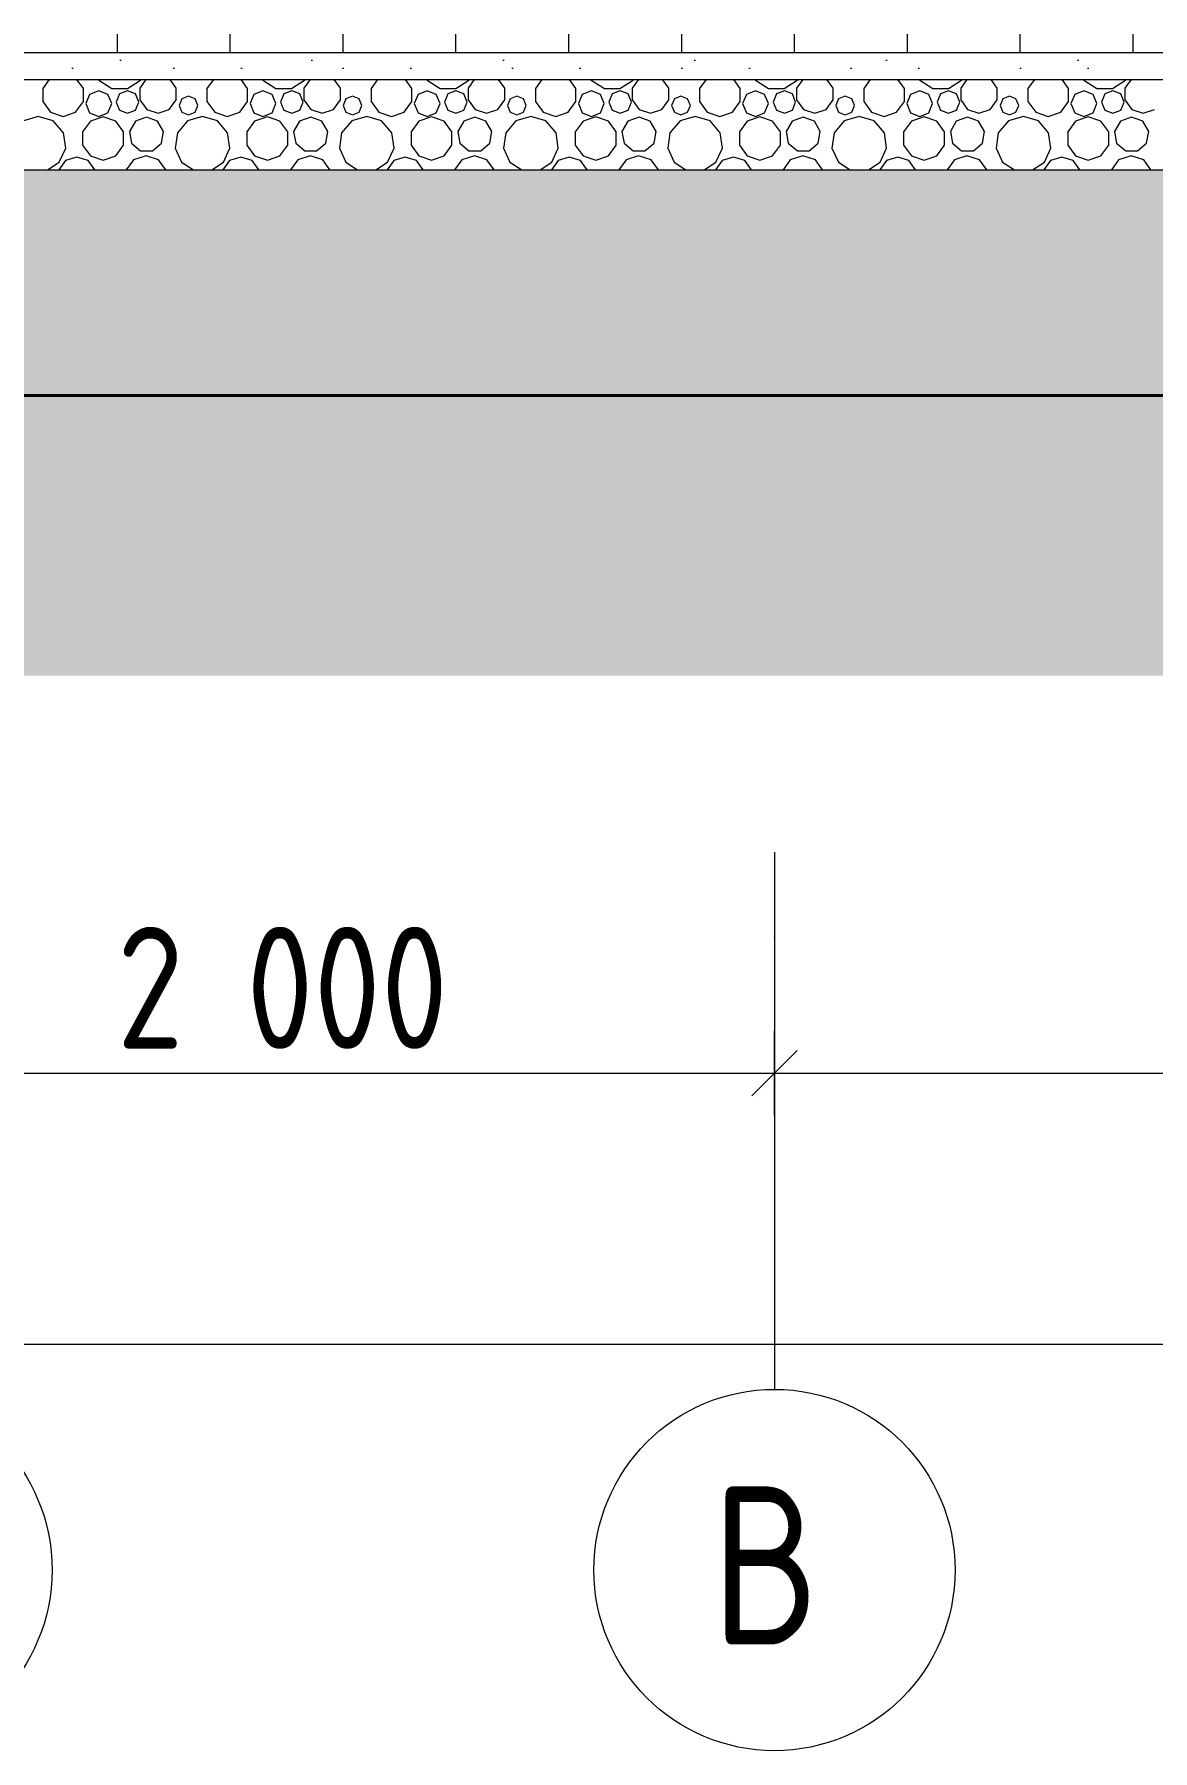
# Model space of a CAD drawing. Header units: millimetres. Extents: x 38742 to 132043, y -3942 to 12834.
# Drawn here: x 63816 to 66293, y -3800 to 0 of the extents above; entities that cross this region are included whole.
import ezdxf
from ezdxf.enums import TextEntityAlignment as Align

# ---------------------------------------------------------------- set-up
doc = ezdxf.new("R2010")
doc.units = ezdxf.units.MM
doc.header["$MEASUREMENT"] = 0
doc.linetypes.add('Штрихштриховая', pattern=[10936.110735, 5291.666508, -2116.666555, 1411.111116, -2116.666555])
for name, color, linetype in [('оси', 7, 'Continuous'), ('перекрытие', 7, 'Continuous'), ('размеры внутр', 7, 'Continuous')]:
    doc.layers.add(name, color=color, linetype=linetype)
for name, color, linetype, lineweight in [('оси_Ном._пера__96', 7, 'Continuous', 13), ('оси_Ном._пера__97', 7, 'Continuous', 20), ('перекрытие_Ном._пера__94', 252, 'Continuous', 13), ('перекрытие_Ном._пера__97', 7, 'Continuous', 20), ('перекрытие_Ном._пера__99', 7, 'Continuous', 40), ('подп стены Инжзащита_Ном._пера__97', 7, 'Continuous', 20), ('размеры внутр_Ном._пера__51', 98, 'Continuous', 50), ('размеры внутр_Ном._пера__96', 7, 'Continuous', 13)]:
    doc.layers.add(name, color=color, linetype=linetype, lineweight=lineweight)
doc.styles.add('СГЕНЕРИР_СТИЛЬ_1', font='gost_2_304-81_type.ttf')
doc.dimstyles.new('СГЕНЕРИР_СТИЛЬ__1', dxfattribs={"dimtxt": 270.000005, "dimasz": 95, "dimexe": 0.18, "dimexo": 0, "dimgap": 0.09, "dimtad": 1, "dimtih": 1, "dimtoh": 1, "dimdec": 0, "dimzin": 0, "dimdsep": 46, "dimtxsty": 'СГЕНЕРИР_СТИЛЬ_1', "dimblk": 'ARROWHEAD_6', "dimblk1": 'ARROWHEAD_6', "dimblk2": 'ARROWHEAD_6', "dimcen": 0.09, "dimclrd": 7, "dimclre": 7, "dimclrt": 98, "dimadec": 0, "dimazin": 0, "dimtfac": 1, "dimtdec": 4, "dimtmove": 0, "dimatfit": 3, "dimfxl": 1, "dimtolj": 1, "dimtzin": 0, "dimarcsym": 0})

# ---------------------------------------------------------------- blocks, each defined once
blk = doc.blocks.new('*X17')
at = {"layer": 'перекрытие_Ном._пера__94', "linetype": 'Continuous'}
for p, q in [((63849.2, -100), (63834.9, -119.7)), ((63924.8, -119.7), (63910.5, -100)), ((63958.1, -100), (63958.7, -101.3)), ((63958.7, -101.3), (63987.7, -119.9)), ((64022.2, -119.9), (64051.2, -101.3)), ((64063.4, -100), (64049.6, -119)), ((64051.2, -101.3), (64051.8, -100)), ((64130.6, -119), (64116.8, -100)), ((64212.9, -100), (64198.6, -119.7)), ((64288.6, -119.7), (64274.3, -100)), ((64321.8, -100), (64322.4, -101.3)), ((64322.4, -101.3), (64351.4, -119.9)), ((64385.9, -119.9), (64414.9, -101.3)), ((64427.1, -100), (64413.3, -119)), ((64414.9, -101.3), (64415.5, -100)), ((64494.3, -119), (64480.5, -100)), ((64576.6, -100), (64562.3, -119.7)), ((64652.3, -119.7), (64638, -100)), ((64685.5, -100), (64686.1, -101.3)), ((64686.1, -101.3), (64715.1, -119.9)), ((64749.6, -119.9), (64778.7, -101.3)), ((64790.8, -100), (64777, -119)), ((64778.7, -101.3), (64779.2, -100)), ((64858, -119), (64844.2, -100)), ((64940.3, -100), (64926, -119.7)), ((65016, -119.7), (65001.7, -100)), ((65049.2, -100), (65049.8, -101.3)), ((65049.8, -101.3), (65078.9, -119.9)), ((65113.3, -119.9), (65142.4, -101.3)), ((65154.5, -100), (65140.7, -119)), ((65142.4, -101.3), (65143, -100)), ((65221.7, -119), (65207.9, -100)), ((65304, -100), (65289.7, -119.7)), ((65379.7, -119.7), (65365.4, -100)), ((65413, -100), (65413.5, -101.3)), ((65413.5, -101.3), (65442.6, -119.9)), ((65477.1, -119.9), (65506.1, -101.3)), ((65518.2, -100), (65504.4, -119)), ((65506.1, -101.3), (65506.7, -100)), ((65585.4, -119), (65571.6, -100)), ((65667.7, -100), (65653.4, -119.7)), ((65743.4, -119.7), (65729.1, -100)), ((65776.7, -100), (65777.3, -101.3)), ((65777.3, -101.3), (65806.3, -119.9)), ((65840.8, -119.9), (65869.8, -101.3)), ((65881.9, -100), (65868.2, -119)), ((65869.8, -101.3), (65870.4, -100)), ((65949.1, -119), (65935.3, -100)), ((66031.4, -100), (66017.1, -119.7)), ((66107.1, -119.7), (66092.8, -100)), ((66140.4, -100), (66141, -101.3)), ((66141, -101.3), (66170, -119.9)), ((66204.5, -119.9), (66233.5, -101.3)), ((66245.6, -100), (66231.9, -119)), ((66233.5, -101.3), (66234.1, -100)), ((63834.9, -119.7), (63834.9, -148.9)), ((63834.9, -148.9), (63852, -172.6)), ((63907.7, -172.6), (63924.8, -148.9)), ((63924.8, -148.9), (63924.8, -119.7)), ((63938.7, -133.2), (63930.3, -153.4)), ((63958.9, -124.8), (63938.7, -133.2)), ((63979.1, -133.2), (63958.9, -124.8)), ((63987.5, -153.4), (63979.1, -133.2)), ((63987.7, -119.9), (64022.2, -119.9)), ((64005, -132.1), (63997.6, -149.9)), ((63997.6, -149.9), (64005, -167.6)), ((64022.7, -124.8), (64005, -132.1)), ((64040.4, -132.1), (64022.7, -124.8)), ((64047.8, -149.9), (64040.4, -132.1)), ((64040.4, -167.6), (64047.8, -149.9)), ((64049.6, -119), (64049.6, -145.3)), ((64049.6, -145.3), (64065.1, -166.6)), ((64115.1, -166.6), (64130.6, -145.3)), ((64130.6, -145.3), (64130.6, -119)), ((64142.8, -142.9), (64136.8, -157.6)), ((64157.5, -136.9), (64142.8, -142.9)), ((64172.1, -142.9), (64157.5, -136.9)), ((64178.1, -157.6), (64172.1, -142.9)), ((64198.6, -119.7), (64198.6, -148.9)), ((64198.6, -148.9), (64215.8, -172.6)), ((64271.4, -172.6), (64288.6, -148.9)), ((64288.6, -148.9), (64288.6, -119.7)), ((64302.4, -133.2), (64294, -153.4)), ((64322.6, -124.8), (64302.4, -133.2)), ((64342.8, -133.2), (64322.6, -124.8)), ((64351.2, -153.4), (64342.8, -133.2)), ((64351.4, -119.9), (64385.9, -119.9)), ((64368.7, -132.1), (64361.3, -149.9)), ((64361.3, -149.9), (64368.7, -167.6)), ((64386.4, -124.8), (64368.7, -132.1)), ((64404.1, -132.1), (64386.4, -124.8)), ((64411.5, -149.9), (64404.1, -132.1)), ((64404.1, -167.6), (64411.5, -149.9)), ((64413.3, -119), (64413.3, -145.3)), ((64413.3, -145.3), (64428.8, -166.6)), ((64478.8, -166.6), (64494.3, -145.3)), ((64494.3, -145.3), (64494.3, -119)), ((64506.5, -142.9), (64500.5, -157.6)), ((64521.2, -136.9), (64506.5, -142.9)), ((64535.8, -142.9), (64521.2, -136.9)), ((64541.8, -157.6), (64535.8, -142.9)), ((64562.3, -119.7), (64562.3, -148.9)), ((64562.3, -148.9), (64579.5, -172.6)), ((64635.1, -172.6), (64652.3, -148.9)), ((64652.3, -148.9), (64652.3, -119.7)), ((64666.1, -133.2), (64657.7, -153.4)), ((64686.3, -124.8), (64666.1, -133.2)), ((64706.5, -133.2), (64686.3, -124.8)), ((64714.9, -153.4), (64706.5, -133.2)), ((64715.1, -119.9), (64749.6, -119.9)), ((64732.4, -132.1), (64725, -149.9)), ((64725, -149.9), (64732.4, -167.6)), ((64750.1, -124.8), (64732.4, -132.1)), ((64767.9, -132.1), (64750.1, -124.8)), ((64775.2, -149.9), (64767.9, -132.1)), ((64767.9, -167.6), (64775.2, -149.9)), ((64777, -119), (64777, -145.3)), ((64777, -145.3), (64792.5, -166.6)), ((64842.5, -166.6), (64858, -145.3)), ((64858, -145.3), (64858, -119)), ((64870.2, -142.9), (64864.2, -157.6)), ((64884.9, -136.9), (64870.2, -142.9)), ((64899.5, -142.9), (64884.9, -136.9)), ((64905.5, -157.6), (64899.5, -142.9)), ((64926, -119.7), (64926, -148.9)), ((64926, -148.9), (64943.2, -172.6)), ((64998.8, -172.6), (65016, -148.9)), ((65016, -148.9), (65016, -119.7)), ((65029.8, -133.2), (65021.4, -153.4)), ((65050, -124.8), (65029.8, -133.2)), ((65070.2, -133.2), (65050, -124.8)), ((65078.6, -153.4), (65070.2, -133.2)), ((65078.9, -119.9), (65113.3, -119.9)), ((65096.1, -132.1), (65088.8, -149.9)), ((65088.8, -149.9), (65096.1, -167.6)), ((65113.8, -124.8), (65096.1, -132.1)), ((65131.6, -132.1), (65113.8, -124.8)), ((65138.9, -149.9), (65131.6, -132.1)), ((65131.6, -167.6), (65138.9, -149.9)), ((65140.7, -119), (65140.7, -145.3)), ((65140.7, -145.3), (65156.2, -166.6)), ((65206.2, -166.6), (65221.7, -145.3)), ((65221.7, -145.3), (65221.7, -119)), ((65234, -142.9), (65227.9, -157.6)), ((65248.6, -136.9), (65234, -142.9)), ((65263.2, -142.9), (65248.6, -136.9)), ((65269.3, -157.6), (65263.2, -142.9)), ((65289.7, -119.7), (65289.7, -148.9)), ((65289.7, -148.9), (65306.9, -172.6)), ((65362.5, -172.6), (65379.7, -148.9)), ((65379.7, -148.9), (65379.7, -119.7)), ((65393.5, -133.2), (65385.1, -153.4)), ((65413.7, -124.8), (65393.5, -133.2)), ((65433.9, -133.2), (65413.7, -124.8)), ((65442.3, -153.4), (65433.9, -133.2)), ((65442.6, -119.9), (65477.1, -119.9)), ((65459.8, -132.1), (65452.5, -149.9)), ((65452.5, -149.9), (65459.8, -167.6)), ((65477.5, -124.8), (65459.8, -132.1)), ((65495.3, -132.1), (65477.5, -124.8)), ((65502.6, -149.9), (65495.3, -132.1)), ((65495.3, -167.6), (65502.6, -149.9)), ((65504.4, -119), (65504.4, -145.3)), ((65504.4, -145.3), (65519.9, -166.6)), ((65569.9, -166.6), (65585.4, -145.3)), ((65585.4, -145.3), (65585.4, -119)), ((65597.7, -142.9), (65591.6, -157.6)), ((65612.3, -136.9), (65597.7, -142.9)), ((65626.9, -142.9), (65612.3, -136.9)), ((65633, -157.6), (65626.9, -142.9)), ((65653.4, -119.7), (65653.4, -148.9)), ((65653.4, -148.9), (65670.6, -172.6)), ((65726.2, -172.6), (65743.4, -148.9)), ((65743.4, -148.9), (65743.4, -119.7)), ((65757.2, -133.2), (65748.8, -153.4)), ((65777.4, -124.8), (65757.2, -133.2)), ((65797.6, -133.2), (65777.4, -124.8)), ((65806, -153.4), (65797.6, -133.2)), ((65806.3, -119.9), (65840.8, -119.9)), ((65823.5, -132.1), (65816.2, -149.9)), ((65816.2, -149.9), (65823.5, -167.6)), ((65841.2, -124.8), (65823.5, -132.1)), ((65859, -132.1), (65841.2, -124.8)), ((65866.3, -149.9), (65859, -132.1)), ((65859, -167.6), (65866.3, -149.9)), ((65868.2, -119), (65868.2, -145.3)), ((65868.2, -145.3), (65883.6, -166.6)), ((65933.6, -166.6), (65949.1, -145.3)), ((65949.1, -145.3), (65949.1, -119)), ((65961.4, -142.9), (65955.3, -157.6)), ((65976, -136.9), (65961.4, -142.9)), ((65990.6, -142.9), (65976, -136.9)), ((65996.7, -157.6), (65990.6, -142.9)), ((66017.1, -119.7), (66017.1, -148.9)), ((66017.1, -148.9), (66034.3, -172.6)), ((66089.9, -172.6), (66107.1, -148.9)), ((66107.1, -148.9), (66107.1, -119.7)), ((66120.9, -133.2), (66112.5, -153.4)), ((66141.1, -124.8), (66120.9, -133.2)), ((66161.3, -133.2), (66141.1, -124.8)), ((66169.7, -153.4), (66161.3, -133.2)), ((66170, -119.9), (66204.5, -119.9)), ((66187.2, -132.1), (66179.9, -149.9)), ((66179.9, -149.9), (66187.2, -167.6)), ((66205, -124.8), (66187.2, -132.1)), ((66222.7, -132.1), (66205, -124.8)), ((66230, -149.9), (66222.7, -132.1)), ((66222.7, -167.6), (66230, -149.9)), ((66231.9, -119), (66231.9, -145.3)), ((66231.9, -145.3), (66247.3, -166.6)), ((63825, -182), (63791.9, -191.7)), ((63858.1, -191.7), (63825, -182)), ((63852, -172.6), (63879.9, -181.6)), ((63879.9, -181.6), (63907.7, -172.6)), ((63930.3, -153.4), (63938.7, -173.6)), ((63938.7, -173.6), (63958.9, -182)), ((63968.5, -183), (63940.5, -192.2)), ((63958.9, -182), (63979.1, -173.6)), ((63996.6, -192.2), (63968.5, -183)), ((63979.1, -173.6), (63987.5, -153.4)), ((64005, -167.6), (64022.7, -174.9)), ((64022.7, -174.9), (64040.4, -167.6)), ((64064.6, -183.6), (64039.9, -192.6)), ((64089.2, -192.6), (64064.6, -183.6)), ((64065.1, -166.6), (64090.1, -174.7)), ((64090.1, -174.7), (64115.1, -166.6)), ((64136.8, -157.6), (64142.8, -172.2)), ((64142.8, -172.2), (64157.5, -178.2)), ((64188.7, -182), (64155.6, -191.7)), ((64157.5, -178.2), (64172.1, -172.2)), ((64172.1, -172.2), (64178.1, -157.6)), ((64221.8, -191.7), (64188.7, -182)), ((64215.8, -172.6), (64243.6, -181.6)), ((64243.6, -181.6), (64271.4, -172.6)), ((64294, -153.4), (64302.4, -173.6)), ((64302.4, -173.6), (64322.6, -182)), ((64332.3, -183), (64304.2, -192.2)), ((64322.6, -182), (64342.8, -173.6)), ((64360.3, -192.2), (64332.3, -183)), ((64342.8, -173.6), (64351.2, -153.4)), ((64368.7, -167.6), (64386.4, -174.9)), ((64386.4, -174.9), (64404.1, -167.6)), ((64428.3, -183.6), (64403.6, -192.6)), ((64452.9, -192.6), (64428.3, -183.6)), ((64428.8, -166.6), (64453.8, -174.7)), ((64453.8, -174.7), (64478.8, -166.6)), ((64500.5, -157.6), (64506.5, -172.2)), ((64506.5, -172.2), (64521.2, -178.2)), ((64552.4, -182), (64519.3, -191.7)), ((64521.2, -178.2), (64535.8, -172.2)), ((64535.8, -172.2), (64541.8, -157.6)), ((64585.5, -191.7), (64552.4, -182)), ((64579.5, -172.6), (64607.3, -181.6)), ((64607.3, -181.6), (64635.1, -172.6)), ((64657.7, -153.4), (64666.1, -173.6)), ((64666.1, -173.6), (64686.3, -182)), ((64696, -183), (64667.9, -192.2)), ((64686.3, -182), (64706.5, -173.6)), ((64724, -192.2), (64696, -183)), ((64706.5, -173.6), (64714.9, -153.4)), ((64732.4, -167.6), (64750.1, -174.9)), ((64750.1, -174.9), (64767.9, -167.6)), ((64792, -183.6), (64767.3, -192.6)), ((64816.6, -192.6), (64792, -183.6)), ((64792.5, -166.6), (64817.5, -174.7)), ((64817.5, -174.7), (64842.5, -166.6)), ((64864.2, -157.6), (64870.2, -172.2)), ((64870.2, -172.2), (64884.9, -178.2)), ((64916.1, -182), (64883, -191.7)), ((64884.9, -178.2), (64899.5, -172.2)), ((64899.5, -172.2), (64905.5, -157.6)), ((64949.2, -191.7), (64916.1, -182)), ((64943.2, -172.6), (64971, -181.6)), ((64971, -181.6), (64998.8, -172.6)), ((65021.4, -153.4), (65029.8, -173.6)), ((65029.8, -173.6), (65050, -182)), ((65059.7, -183), (65031.6, -192.2)), ((65050, -182), (65070.2, -173.6)), ((65087.7, -192.2), (65059.7, -183)), ((65070.2, -173.6), (65078.6, -153.4)), ((65096.1, -167.6), (65113.8, -174.9)), ((65113.8, -174.9), (65131.6, -167.6)), ((65155.7, -183.6), (65131, -192.6)), ((65180.4, -192.6), (65155.7, -183.6)), ((65156.2, -166.6), (65181.2, -174.7)), ((65181.2, -174.7), (65206.2, -166.6)), ((65227.9, -157.6), (65234, -172.2)), ((65234, -172.2), (65248.6, -178.2)), ((65279.8, -182), (65246.7, -191.7)), ((65248.6, -178.2), (65263.2, -172.2)), ((65263.2, -172.2), (65269.3, -157.6)), ((65312.9, -191.7), (65279.8, -182)), ((65306.9, -172.6), (65334.7, -181.6)), ((65334.7, -181.6), (65362.5, -172.6)), ((65385.1, -153.4), (65393.5, -173.6)), ((65393.5, -173.6), (65413.7, -182)), ((65423.4, -183), (65395.3, -192.2)), ((65413.7, -182), (65433.9, -173.6)), ((65451.4, -192.2), (65423.4, -183)), ((65433.9, -173.6), (65442.3, -153.4)), ((65459.8, -167.6), (65477.5, -174.9)), ((65477.5, -174.9), (65495.3, -167.6)), ((65519.4, -183.6), (65494.8, -192.6)), ((65544.1, -192.6), (65519.4, -183.6)), ((65519.9, -166.6), (65544.9, -174.7)), ((65544.9, -174.7), (65569.9, -166.6)), ((65591.6, -157.6), (65597.7, -172.2)), ((65597.7, -172.2), (65612.3, -178.2)), ((65643.5, -182), (65610.4, -191.7)), ((65612.3, -178.2), (65626.9, -172.2)), ((65626.9, -172.2), (65633, -157.6)), ((65676.6, -191.7), (65643.5, -182)), ((65670.6, -172.6), (65698.4, -181.6)), ((65698.4, -181.6), (65726.2, -172.6)), ((65748.8, -153.4), (65757.2, -173.6)), ((65757.2, -173.6), (65777.4, -182)), ((65787.1, -183), (65759, -192.2)), ((65777.4, -182), (65797.6, -173.6)), ((65815.1, -192.2), (65787.1, -183)), ((65797.6, -173.6), (65806, -153.4)), ((65823.5, -167.6), (65841.2, -174.9)), ((65841.2, -174.9), (65859, -167.6)), ((65883.1, -183.6), (65858.5, -192.6)), ((65907.8, -192.6), (65883.1, -183.6)), ((65883.6, -166.6), (65908.6, -174.7)), ((65908.6, -174.7), (65933.6, -166.6)), ((65955.3, -157.6), (65961.4, -172.2)), ((65961.4, -172.2), (65976, -178.2)), ((66007.2, -182), (65974.1, -191.7)), ((65976, -178.2), (65990.6, -172.2)), ((65990.6, -172.2), (65996.7, -157.6)), ((66040.3, -191.7), (66007.2, -182)), ((66034.3, -172.6), (66062.1, -181.6)), ((66062.1, -181.6), (66089.9, -172.6)), ((66112.5, -153.4), (66120.9, -173.6)), ((66120.9, -173.6), (66141.1, -182)), ((66150.8, -183), (66122.7, -192.2)), ((66141.1, -182), (66161.3, -173.6)), ((66178.8, -192.2), (66150.8, -183)), ((66161.3, -173.6), (66169.7, -153.4)), ((66187.2, -167.6), (66205, -174.9)), ((66205, -174.9), (66222.7, -167.6)), ((66246.8, -183.6), (66222.2, -192.6)), ((66271.5, -192.6), (66246.8, -183.6)), ((66247.3, -166.6), (66272.3, -174.7)), ((66272.3, -174.7), (66297.3, -166.6)), ((63880.7, -217.8), (63858.1, -191.7)), ((63885.6, -251.9), (63880.7, -217.8)), ((63940.5, -192.2), (63923.2, -216)), ((63923.2, -216), (63923.2, -245.5)), ((64013.9, -216), (63996.6, -192.2)), ((64013.9, -245.5), (64013.9, -216)), ((64039.9, -192.6), (64026.8, -215.3)), ((64026.8, -215.3), (64031.4, -241.1)), ((64102.3, -215.3), (64089.2, -192.6)), ((64097.8, -241.1), (64102.3, -215.3)), ((64133, -217.8), (64128.1, -251.9)), ((64155.6, -191.7), (64133, -217.8)), ((64244.4, -217.8), (64221.8, -191.7)), ((64249.3, -251.9), (64244.4, -217.8)), ((64304.2, -192.2), (64286.9, -216)), ((64286.9, -216), (64286.9, -245.5)), ((64377.6, -216), (64360.3, -192.2)), ((64377.6, -245.5), (64377.6, -216)), ((64403.6, -192.6), (64390.5, -215.3)), ((64390.5, -215.3), (64395.1, -241.1)), ((64466.1, -215.3), (64452.9, -192.6)), ((64461.5, -241.1), (64466.1, -215.3)), ((64496.7, -217.8), (64491.8, -251.9)), ((64519.3, -191.7), (64496.7, -217.8)), ((64608.1, -217.8), (64585.5, -191.7)), ((64613, -251.9), (64608.1, -217.8)), ((64667.9, -192.2), (64650.6, -216)), ((64650.6, -216), (64650.6, -245.5)), ((64741.3, -216), (64724, -192.2)), ((64741.3, -245.5), (64741.3, -216)), ((64767.3, -192.6), (64754.2, -215.3)), ((64754.2, -215.3), (64758.8, -241.1)), ((64829.8, -215.3), (64816.6, -192.6)), ((64825.2, -241.1), (64829.8, -215.3)), ((64860.4, -217.8), (64855.5, -251.9)), ((64883, -191.7), (64860.4, -217.8)), ((64971.8, -217.8), (64949.2, -191.7)), ((64976.7, -251.9), (64971.8, -217.8)), ((65031.6, -192.2), (65014.3, -216)), ((65014.3, -216), (65014.3, -245.5)), ((65105, -216), (65087.7, -192.2)), ((65105, -245.5), (65105, -216)), ((65131, -192.6), (65117.9, -215.3)), ((65117.9, -215.3), (65122.5, -241.1)), ((65193.5, -215.3), (65180.4, -192.6)), ((65188.9, -241.1), (65193.5, -215.3)), ((65224.1, -217.8), (65219.2, -251.9)), ((65246.7, -191.7), (65224.1, -217.8)), ((65335.5, -217.8), (65312.9, -191.7)), ((65340.4, -251.9), (65335.5, -217.8)), ((65395.3, -192.2), (65378, -216)), ((65378, -216), (65378, -245.5)), ((65468.7, -216), (65451.4, -192.2)), ((65468.7, -245.5), (65468.7, -216)), ((65494.8, -192.6), (65481.6, -215.3)), ((65481.6, -215.3), (65486.2, -241.1)), ((65557.2, -215.3), (65544.1, -192.6)), ((65552.6, -241.1), (65557.2, -215.3)), ((65587.8, -217.8), (65582.9, -251.9)), ((65610.4, -191.7), (65587.8, -217.8)), ((65699.2, -217.8), (65676.6, -191.7)), ((65704.1, -251.9), (65699.2, -217.8)), ((65759, -192.2), (65741.7, -216)), ((65741.7, -216), (65741.7, -245.5)), ((65832.5, -216), (65815.1, -192.2)), ((65832.5, -245.5), (65832.5, -216)), ((65858.5, -192.6), (65845.3, -215.3)), ((65845.3, -215.3), (65849.9, -241.1)), ((65920.9, -215.3), (65907.8, -192.6)), ((65916.3, -241.1), (65920.9, -215.3)), ((65951.5, -217.8), (65946.6, -251.9)), ((65974.1, -191.7), (65951.5, -217.8)), ((66062.9, -217.8), (66040.3, -191.7)), ((66067.8, -251.9), (66062.9, -217.8)), ((66122.7, -192.2), (66105.4, -216)), ((66105.4, -216), (66105.4, -245.5)), ((66196.2, -216), (66178.8, -192.2)), ((66196.2, -245.5), (66196.2, -216)), ((66222.2, -192.6), (66209.1, -215.3)), ((66209.1, -215.3), (66213.6, -241.1)), ((66284.6, -215.3), (66271.5, -192.6)), ((66280, -241.1), (66284.6, -215.3)), ((63871.2, -283.3), (63885.6, -251.9)), ((63923.2, -245.5), (63940.5, -269.3)), ((63996.6, -269.3), (64013.9, -245.5)), ((64031.4, -241.1), (64051.5, -258)), ((64051.5, -258), (64077.7, -258)), ((64077.7, -258), (64097.8, -241.1)), ((64128.1, -251.9), (64142.4, -283.3)), ((64234.9, -283.3), (64249.3, -251.9)), ((64286.9, -245.5), (64304.2, -269.3)), ((64360.3, -269.3), (64377.6, -245.5)), ((64395.1, -241.1), (64415.2, -258)), ((64415.2, -258), (64441.4, -258)), ((64441.4, -258), (64461.5, -241.1)), ((64491.8, -251.9), (64506.1, -283.3)), ((64598.7, -283.3), (64613, -251.9)), ((64650.6, -245.5), (64667.9, -269.3)), ((64724, -269.3), (64741.3, -245.5)), ((64758.8, -241.1), (64778.9, -258)), ((64778.9, -258), (64805.1, -258)), ((64805.1, -258), (64825.2, -241.1)), ((64855.5, -251.9), (64869.8, -283.3)), ((64962.4, -283.3), (64976.7, -251.9)), ((65014.3, -245.5), (65031.6, -269.3)), ((65087.7, -269.3), (65105, -245.5)), ((65122.5, -241.1), (65142.6, -258)), ((65142.6, -258), (65168.8, -258)), ((65168.8, -258), (65188.9, -241.1)), ((65219.2, -251.9), (65233.5, -283.3)), ((65326.1, -283.3), (65340.4, -251.9)), ((65378, -245.5), (65395.3, -269.3)), ((65451.4, -269.3), (65468.7, -245.5)), ((65486.2, -241.1), (65506.3, -258)), ((65506.3, -258), (65532.5, -258)), ((65532.5, -258), (65552.6, -241.1)), ((65582.9, -251.9), (65597.3, -283.3)), ((65689.8, -283.3), (65704.1, -251.9)), ((65741.7, -245.5), (65759, -269.3)), ((65815.1, -269.3), (65832.5, -245.5)), ((65849.9, -241.1), (65870, -258)), ((65870, -258), (65896.2, -258)), ((65896.2, -258), (65916.3, -241.1)), ((65946.6, -251.9), (65961, -283.3)), ((66053.5, -283.3), (66067.8, -251.9)), ((66105.4, -245.5), (66122.7, -269.3)), ((66178.8, -269.3), (66196.2, -245.5)), ((66213.6, -241.1), (66233.7, -258)), ((66233.7, -258), (66259.9, -258)), ((66259.9, -258), (66280, -241.1)), ((63845.2, -300), (63871.2, -283.3)), ((63885.1, -279.7), (63870.3, -300)), ((63910.1, -271.6), (63885.1, -279.7)), ((63935.1, -279.7), (63910.1, -271.6)), ((63949.8, -300), (63935.1, -279.7)), ((63940.5, -269.3), (63968.5, -278.5)), ((63968.5, -278.5), (63996.6, -269.3)), ((64035.8, -278), (64019.8, -300)), ((64063.6, -269), (64035.8, -278)), ((64091.4, -278), (64063.6, -269)), ((64107.3, -300), (64091.4, -278)), ((64142.4, -283.3), (64168.4, -300)), ((64209, -300), (64234.9, -283.3)), ((64248.8, -279.7), (64234, -300)), ((64273.8, -271.6), (64248.8, -279.7)), ((64298.8, -279.7), (64273.8, -271.6)), ((64313.5, -300), (64298.8, -279.7)), ((64304.2, -269.3), (64332.3, -278.5)), ((64332.3, -278.5), (64360.3, -269.3)), ((64399.5, -278), (64383.5, -300)), ((64427.3, -269), (64399.5, -278)), ((64455.1, -278), (64427.3, -269)), ((64471, -300), (64455.1, -278)), ((64506.1, -283.3), (64532.1, -300)), ((64572.7, -300), (64598.7, -283.3)), ((64612.5, -279.7), (64597.7, -300)), ((64637.5, -271.6), (64612.5, -279.7)), ((64662.5, -279.7), (64637.5, -271.6)), ((64677.3, -300), (64662.5, -279.7)), ((64667.9, -269.3), (64696, -278.5)), ((64696, -278.5), (64724, -269.3)), ((64763.2, -278), (64747.2, -300)), ((64791, -269), (64763.2, -278)), ((64818.8, -278), (64791, -269)), ((64834.7, -300), (64818.8, -278)), ((64869.8, -283.3), (64895.8, -300)), ((64936.4, -300), (64962.4, -283.3)), ((64976.2, -279.7), (64961.4, -300)), ((65001.2, -271.6), (64976.2, -279.7)), ((65026.2, -279.7), (65001.2, -271.6)), ((65041, -300), (65026.2, -279.7)), ((65031.6, -269.3), (65059.7, -278.5)), ((65059.7, -278.5), (65087.7, -269.3)), ((65126.9, -278), (65110.9, -300)), ((65154.7, -269), (65126.9, -278)), ((65182.5, -278), (65154.7, -269)), ((65198.5, -300), (65182.5, -278)), ((65233.5, -283.3), (65259.5, -300)), ((65300.1, -300), (65326.1, -283.3)), ((65339.9, -279.7), (65325.2, -300)), ((65364.9, -271.6), (65339.9, -279.7)), ((65389.9, -279.7), (65364.9, -271.6)), ((65404.7, -300), (65389.9, -279.7)), ((65395.3, -269.3), (65423.4, -278.5)), ((65423.4, -278.5), (65451.4, -269.3)), ((65490.6, -278), (65474.6, -300)), ((65518.4, -269), (65490.6, -278)), ((65546.2, -278), (65518.4, -269)), ((65562.2, -300), (65546.2, -278)), ((65597.3, -283.3), (65623.2, -300)), ((65663.8, -300), (65689.8, -283.3)), ((65703.6, -279.7), (65688.9, -300)), ((65728.6, -271.6), (65703.6, -279.7)), ((65753.6, -279.7), (65728.6, -271.6)), ((65768.4, -300), (65753.6, -279.7)), ((65759, -269.3), (65787.1, -278.5)), ((65787.1, -278.5), (65815.1, -269.3)), ((65854.3, -278), (65838.3, -300)), ((65882.1, -269), (65854.3, -278)), ((65909.9, -278), (65882.1, -269)), ((65925.9, -300), (65909.9, -278)), ((65961, -283.3), (65987, -300)), ((66027.5, -300), (66053.5, -283.3)), ((66067.3, -279.7), (66052.6, -300)), ((66092.3, -271.6), (66067.3, -279.7)), ((66117.3, -279.7), (66092.3, -271.6)), ((66132.1, -300), (66117.3, -279.7)), ((66122.7, -269.3), (66150.8, -278.5)), ((66150.8, -278.5), (66178.8, -269.3)), ((66218, -278), (66202, -300)), ((66245.8, -269), (66218, -278)), ((66273.6, -278), (66245.8, -269)), ((66289.6, -300), (66273.6, -278))]:
    blk.add_line(p, q, dxfattribs=at)
blk = doc.blocks.new('Элемент разреза_17_1')
at = {"layer": 'перекрытие_Ном._пера__94', "linetype": 'Continuous'}
h = blk.add_hatch(dxfattribs=at)
h.set_pattern_fill('СЕТКА_25X25_0001', color=256, style=0, pattern_type=2)
h.set_pattern_definition([(0, (0, 0), (0, 250), []), (90, (0, 0), (-250, 0), [])])
h.paths.add_polyline_path([(72455.7, -40), (72455.7, 0), (62855.7, 0), (62855.7, -40)])
h = blk.add_hatch(dxfattribs=at)
h.set_pattern_fill('БЕТОН_ЛЕГКИЙ_0001', color=256, style=0, pattern_type=2)
h.set_pattern_definition([(0, (0, 0), (0, 779.423), [48.75, -401.25]), (0, (225, 389.7), (0, 779.423), [48.75, -401.25]), (60, (0, 0), (-675, 389.7114), [48.75, -401.25]), (60, (450, 0), (-675, 389.7114), [48.75, -401.25]), (120, (48.75, 0), (675, 389.7114), [48.75, -401.25]), (120, (498.75, 0), (675, 389.7114), [48.75, -401.25]), (0, (0, 75), (0, 150), [0, -150, 0, -225]), (45, (75, 75), (-106.06602, 106.06602), [0, -112.5, 0, -187.5])])
h.paths.add_polyline_path([(72455.7, -100), (72455.7, -40), (62855.7, -40), (62855.7, -100)])
blk.add_hatch(color=256, dxfattribs=at).paths.add_polyline_path([(62855.7, -800), (72455.7, -800), (72455.7, -300), (62855.7, -300)])
at = {"layer": 'перекрытие_Ном._пера__97', "linetype": 'Continuous'}
for p, q in [((62855.7, -40), (72455.7, -40)), ((62855.7, -40), (72455.7, -40)), ((62855.7, -100), (72455.7, -100)), ((62855.7, -100), (72455.7, -100)), ((62855.7, -300), (72455.7, -300)), ((62855.7, -300), (72455.7, -300))]:
    blk.add_line(p, q, dxfattribs=at)
at = {"layer": 'перекрытие_Ном._пера__99', "linetype": 'Continuous'}
blk.add_line((62855.7, -800), (72455.7, -800), dxfattribs=at)
at = {"layer": 'перекрытие'}
blk.add_blockref('*X17', (0, 0), dxfattribs=at)
blk = doc.blocks.new('Стандартный маркер сетки[1]_1', base_point=(63455.7, 2681.6))
at = {"layer": 'оси_Ном._пера__97', "linetype": 'Continuous'}
blk.add_circle((63455.7, -3400), 400, dxfattribs=at)
at = {"layer": 'оси_Ном._пера__96', "style": 'СГЕНЕРИР_СТИЛЬ_1'}
blk.add_attdef('AC_MarkerText_1', text='', height=350, rotation=360, dxfattribs=at).set_placement((63316.5, -3669.7), align=Align.BOTTOM_LEFT)
blk = doc.blocks.new('Стандартный маркер сетки[2]_1', base_point=(65455.7, 6597.5))
at = {"layer": 'оси_Ном._пера__96', "linetype": 'Штрихштриховая'}
for p, q in [((65455.7, 5597.5), (65455.7, -2000)), ((65455.7, -2000), (65455.7, -3000))]:
    blk.add_line(p, q, dxfattribs=at)
blk.add_point((65455.7, -2000), dxfattribs=at)
blk.add_point((65455.7, -2000), dxfattribs=at)
at = {"layer": 'оси_Ном._пера__97', "linetype": 'Continuous'}
blk.add_circle((65455.7, -3400), 400, dxfattribs=at)
at = {"layer": 'оси_Ном._пера__96', "style": 'СГЕНЕРИР_СТИЛЬ_1'}
blk.add_attdef('AC_MarkerText_1', text='', height=350, rotation=360, dxfattribs=at).set_placement((65316.5, -3669.7), align=Align.BOTTOM_LEFT)
blk = doc.blocks.new('*D78')
at = {"layer": 'размеры внутр_Ном._пера__96', "linetype": 'Continuous', "transparency": 16777216}
for p, q in [((63455.7, -2993.8), (63455.7, -2806.2)), ((71855.7, -2993.8), (71855.7, -2806.2)), ((63505.7, -2850), (63405.7, -2950)), ((71805.7, -2950), (71905.7, -2850)), ((63380.7, -2900), (63455.7, -2900)), ((63455.7, -2900), (71855.7, -2900)), ((71855.7, -2900), (71930.7, -2900))]:
    blk.add_line(p, q, dxfattribs=at)
at = {"layer": 'размеры внутр_Ном._пера__51', "transparency": 16777216, "insert": (67172.6, -2846), "char_height": 270, "attachment_point": 7, "style": 'СГЕНЕРИР_СТИЛЬ_1'}
blk.add_mtext('{8\xa0400}', dxfattribs=at)
blk = doc.blocks.new('ARROWHEAD_6')
at = {"color": 0, "linetype": 'Continuous', "lineweight": 0}
for p, q in [((-0.5, -0.5), (0.5, 0.5)), ((0, 0), (-1, 0))]:
    blk.add_line(p, q, dxfattribs=at)
blk = doc.blocks.new('*D80')
at = {"layer": 'размеры внутр_Ном._пера__96', "linetype": 'Continuous', "transparency": 16777216}
for p, q in [((63455.7, -2393.8), (63455.7, -2206.2)), ((65455.7, -2393.8), (65455.7, -2206.2)), ((63505.7, -2250), (63405.7, -2350)), ((65505.7, -2250), (65405.7, -2350)), ((63380.7, -2300), (63455.7, -2300)), ((63455.7, -2300), (65455.7, -2300))]:
    blk.add_line(p, q, dxfattribs=at)
at = {"layer": 'размеры внутр_Ном._пера__51', "transparency": 16777216, "insert": (63998.8, -2246), "char_height": 270, "attachment_point": 7, "style": 'СГЕНЕРИР_СТИЛЬ_1'}
blk.add_mtext('{2\xa0000}', dxfattribs=at)
blk = doc.blocks.new('*D81')
at = {"layer": 'размеры внутр_Ном._пера__96', "linetype": 'Continuous', "transparency": 16777216}
for p, q in [((65455.7, -2393.8), (65455.7, -2206.2)), ((71855.7, -2393.8), (71855.7, -2206.2)), ((65505.7, -2250), (65405.7, -2350)), ((71805.7, -2350), (71905.7, -2250)), ((65455.7, -2300), (71855.7, -2300)), ((71855.7, -2300), (71930.7, -2300))]:
    blk.add_line(p, q, dxfattribs=at)
at = {"layer": 'размеры внутр_Ном._пера__51', "transparency": 16777216, "insert": (68185.7, -2246), "char_height": 270, "attachment_point": 7, "style": 'СГЕНЕРИР_СТИЛЬ_1'}
blk.add_mtext('{6\xa0400}', dxfattribs=at)

msp = doc.modelspace()

# ---------------------------------------------------------------- hatches: boundary and pattern name
at = {"layer": 'подп стены Инжзащита_Ном._пера__97', "linetype": 'Continuous'}
h = msp.add_hatch(dxfattribs=at)
h.set_pattern_fill('ГРУНТ_0001', color=256, style=0, pattern_type=2)
h.set_pattern_definition([(45, (0, 0), (-275.7716, 275.7716), []), (45, (-91.9, 91.9), (-551.543, 551.543), []), (45, (-183.85, 183.85), (-551.543, 551.543), []), (135, (-275.77, 275.77), (91.92388, 91.92388), [390, -390])])
h.paths.add_polyline_path([(39484.7, -825.3), (39282.3, -1634.9), (38741.8, -1322.8), (39035.1, -150), (62855.7, -150), (62855.7, -800), (72107.4, -800), (72209.2, -1225.7), (72601.8, -1225.7), (72601.8, -1419.9), (62013.8, -1419.9), (62013.8, -825.3)])

# ---------------------------------------------------------------- block references
at = {"layer": 'оси', "color": 251, "linetype": 'Continuous', "lineweight": 13}
ref = msp.add_blockref('Стандартный маркер сетки[2]_1', (65455.7, 6597.5), dxfattribs=at)
ref.add_attrib('AC_MarkerText_1', 'В', dxfattribs={"layer": 'оси_Ном._пера__96', "color": 7, "linetype": 'Continuous', "lineweight": 13, "height": 350, "rotation": 360, "style": 'СГЕНЕРИР_СТИЛЬ_1'}).set_placement((65316.5, -3669.7), align=Align.BOTTOM_LEFT)
msp.add_blockref('Стандартный маркер сетки[1]_1', (63455.7, 2681.6), dxfattribs=at)
at = {"layer": 'перекрытие'}
msp.add_blockref('Элемент разреза_17_1', (0, 0), dxfattribs=at)

# ---------------------------------------------------------------- dimensions: what is measured, and where the dimension line sits
at = {"layer": 'размеры внутр', "linetype": 'Continuous'}
for base, p1, p2, picture, middle in [((65455.7, -2300), (63455.7, -2300), (65455.7, -2300), '*D80', (64460.4, -2111)), ((71855.7, -2300), (65455.7, -2300), (71855.7, -2300), '*D81', (68647.3, -2111)), ((71855.7, -2900), (63455.7, -2900), (71855.7, -2900), '*D78', (67634.2, -2711))]:
    dim = msp.add_linear_dim(base=base, p1=p1, p2=p2, dimstyle='СГЕНЕРИР_СТИЛЬ__1', dxfattribs=at)
    dim.commit()
    dim.dimension.update_dxf_attribs({"geometry": picture, "text_midpoint": middle, "dimtype": 160})

doc.saveas('drawing.dxf')
